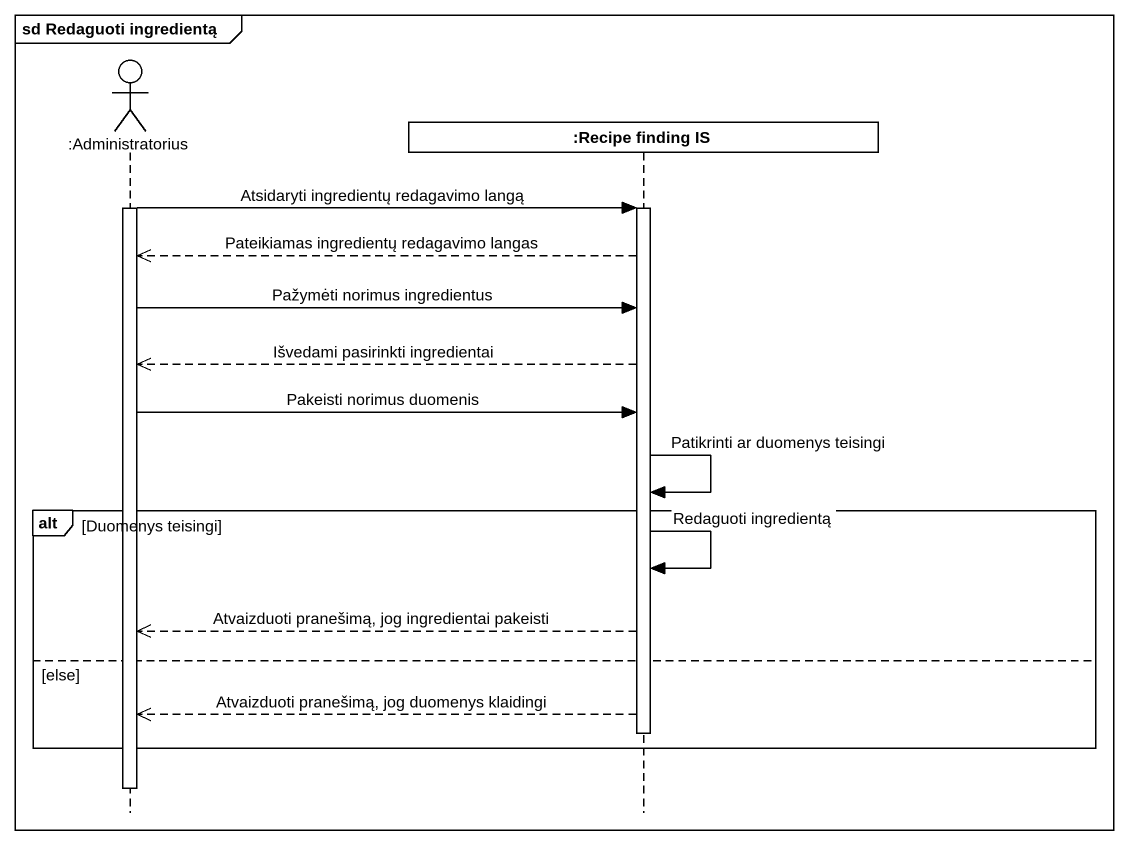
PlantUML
@startuml
mainframe sd Redaguoti ingredientą
hide footbox
actor ":Administratorius" as Administratorius
participant ":Recipe finding IS" as Recipe_finding_IS

activate Administratorius
Administratorius -> Recipe_finding_IS : Atsidaryti ingredientų redagavimo langą
activate Recipe_finding_IS
Recipe_finding_IS -->> Administratorius : Pateikiamas ingredientų redagavimo langas
Administratorius -> Recipe_finding_IS : Pažymėti norimus ingredientus
Recipe_finding_IS -->> Administratorius : Išvedami pasirinkti ingredientai
Administratorius -> Recipe_finding_IS : Pakeisti norimus duomenis
Recipe_finding_IS -> Recipe_finding_IS : Patikrinti ar duomenys teisingi
alt Duomenys teisingi
  Recipe_finding_IS -> Recipe_finding_IS : Redaguoti ingredientą
  Recipe_finding_IS -->> Administratorius : Atvaizduoti pranešimą, jog ingredientai pakeisti
else else
  Recipe_finding_IS -->> Administratorius : Atvaizduoti pranešimą, jog duomenys klaidingi
  deactivate Recipe_finding_IS
end
deactivate Administratorius
@enduml
